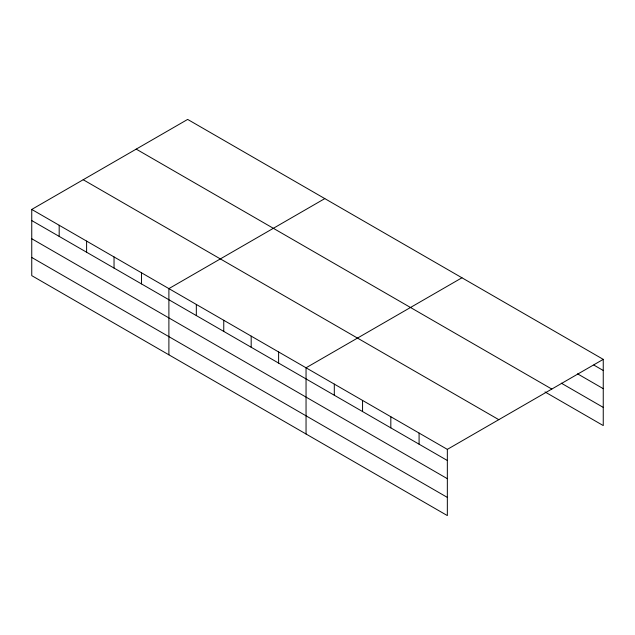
<?xml version="1.0" encoding="UTF-8"?>
<svg xmlns="http://www.w3.org/2000/svg" width="635" height="635" viewBox="0 0 635 635"><rect width="100%" height="100%" fill="white"/><g stroke="black" fill="none" stroke-linecap="round" stroke-linejoin="round"><path stroke-width="0.95" d="M603.25 359.362L447.342 449.374L447.342 515.58L31.75 275.638L31.75 209.431L187.658 119.42L603.25 359.362L603.25 425.569L545.013 391.946M324.802 198.604L168.894 288.615L168.894 354.814M461.947 277.781L306.046 367.792L306.046 433.999M593.828 365.054L603.25 370.491M577.556 373.832L603.25 388.668M561.284 383.167L603.25 407.392M136.207 149.122L551.799 389.065M83.201 179.729L498.792 419.671M31.75 209.431L447.342 449.374M31.75 220.559L447.342 460.502M31.75 238.736L447.342 478.679M31.75 257.461L447.342 497.403M419.084 433.054L419.084 444.183M390.827 416.743L390.827 427.871M362.561 400.423L362.561 411.551M334.304 384.111L334.304 395.24M278.614 351.957L278.614 363.085M251.182 336.121L251.182 347.25M223.758 320.286L223.758 331.414M196.326 304.451L196.326 315.579M141.47 272.78L141.47 283.901M114.038 256.945L114.038 268.065M86.606 241.102L86.606 252.23M59.182 225.266L59.182 236.395"/></g></svg>
